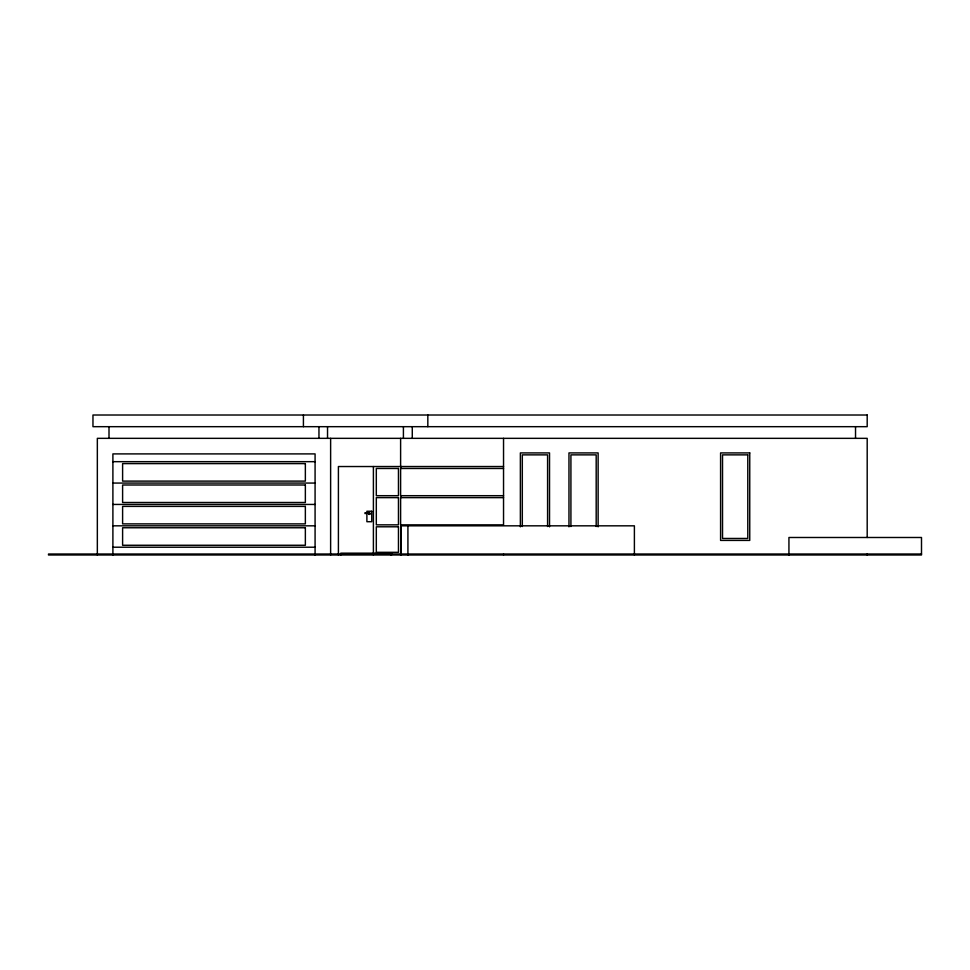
<?xml version="1.0" encoding="UTF-8"?>
<svg xmlns="http://www.w3.org/2000/svg" width="970" height="970" viewBox="0 0 970 970"><rect width="100%" height="100%" fill="white"/><g stroke="black" fill="none" stroke-linecap="round" stroke-linejoin="round"><path stroke-width="1.45" d="M368.721 512.778L364.962 512.778L364.962 513.567L369.691 512.887M368.721 514.355L369.691 514.355L369.643 512.778M369.691 514.355L370.116 513.627M112.896 461.671L315.08 461.671M503.539 466.534L338.409 466.534L338.409 554.986M503.539 468.474L400.61 468.474L400.61 495.694L503.539 495.694M112.896 483.06L315.08 483.06M503.539 497.634L400.61 497.634L400.61 524.855L503.539 524.855L503.539 438.343M112.896 504.436L315.08 504.436M112.896 525.825L315.08 525.825M401.095 525.825L634.392 525.825L634.392 554.986M401.095 526.795L400.61 554.986M112.896 547.213L315.08 547.213M921.5 554.015L48.5 554.015L48.5 554.986L921.5 554.986L921.5 537.489L788.937 537.489L788.937 554.986M368.273 513.567L368.842 514.355M867.192 537.489L867.192 438.343L97.34 438.343L97.34 554.986M867.192 554.015L867.192 554.986M855.528 426.679L855.528 438.343M598.126 526.831L598.126 452.917L568.966 452.917L568.966 526.831M596.186 526.516L596.186 454.869L570.918 454.869L570.918 526.516M549.529 526.831L549.529 452.917L520.369 452.917L520.369 526.831M547.589 526.516L547.589 454.869L522.309 454.869L522.309 526.516M503.539 554.015L503.539 554.986M427.831 415.014L427.831 426.679M412.274 426.679L412.274 438.343M407.921 525.825L407.921 554.986M403.411 426.679L403.411 438.343M401.192 466.534L401.192 468.474M401.192 495.694L401.192 497.634M401.095 524.855L401.095 554.986M400.61 438.343L400.61 466.534M391.553 554.986L391.553 553.167L340.809 553.167L340.809 554.986M390.995 553.167L390.995 554.986M373.401 466.534L373.401 554.986M330.625 438.343L330.625 554.986M327.533 426.679L327.533 438.343M318.96 426.679L318.96 438.343M315.08 554.986L315.08 453.899L112.896 453.899L112.896 554.986M303.416 415.014L303.416 426.679M109.004 426.679L109.004 438.343M867.192 415.014L92.962 415.014L92.962 426.679L867.192 426.679L867.192 415.014M749.749 452.917L720.589 452.917L720.589 540.411L749.749 540.411L749.749 452.917M747.797 454.869L722.529 454.869L722.529 538.459L747.797 538.459L747.797 454.869M305.356 463.611L122.608 463.611L122.608 481.108L305.356 481.108L305.356 463.611M398.464 468.474L376.311 468.474L376.311 495.694L398.464 495.694L398.464 468.474M305.356 485L122.608 485L122.608 502.496L305.356 502.496L305.356 485M398.464 497.634L376.311 497.634L376.311 524.855L398.464 524.855L398.464 497.634M305.356 506.388L122.608 506.388L122.608 523.885L305.356 523.885L305.356 506.388M371.752 511.251L366.89 511.251L366.89 521.714L371.752 521.714L371.752 511.251M398.464 526.795L376.311 526.795L376.311 552.318L398.464 552.318L398.464 526.795M305.356 527.765L122.608 527.765L122.608 545.261L305.356 545.261L305.356 527.765"/></g></svg>
